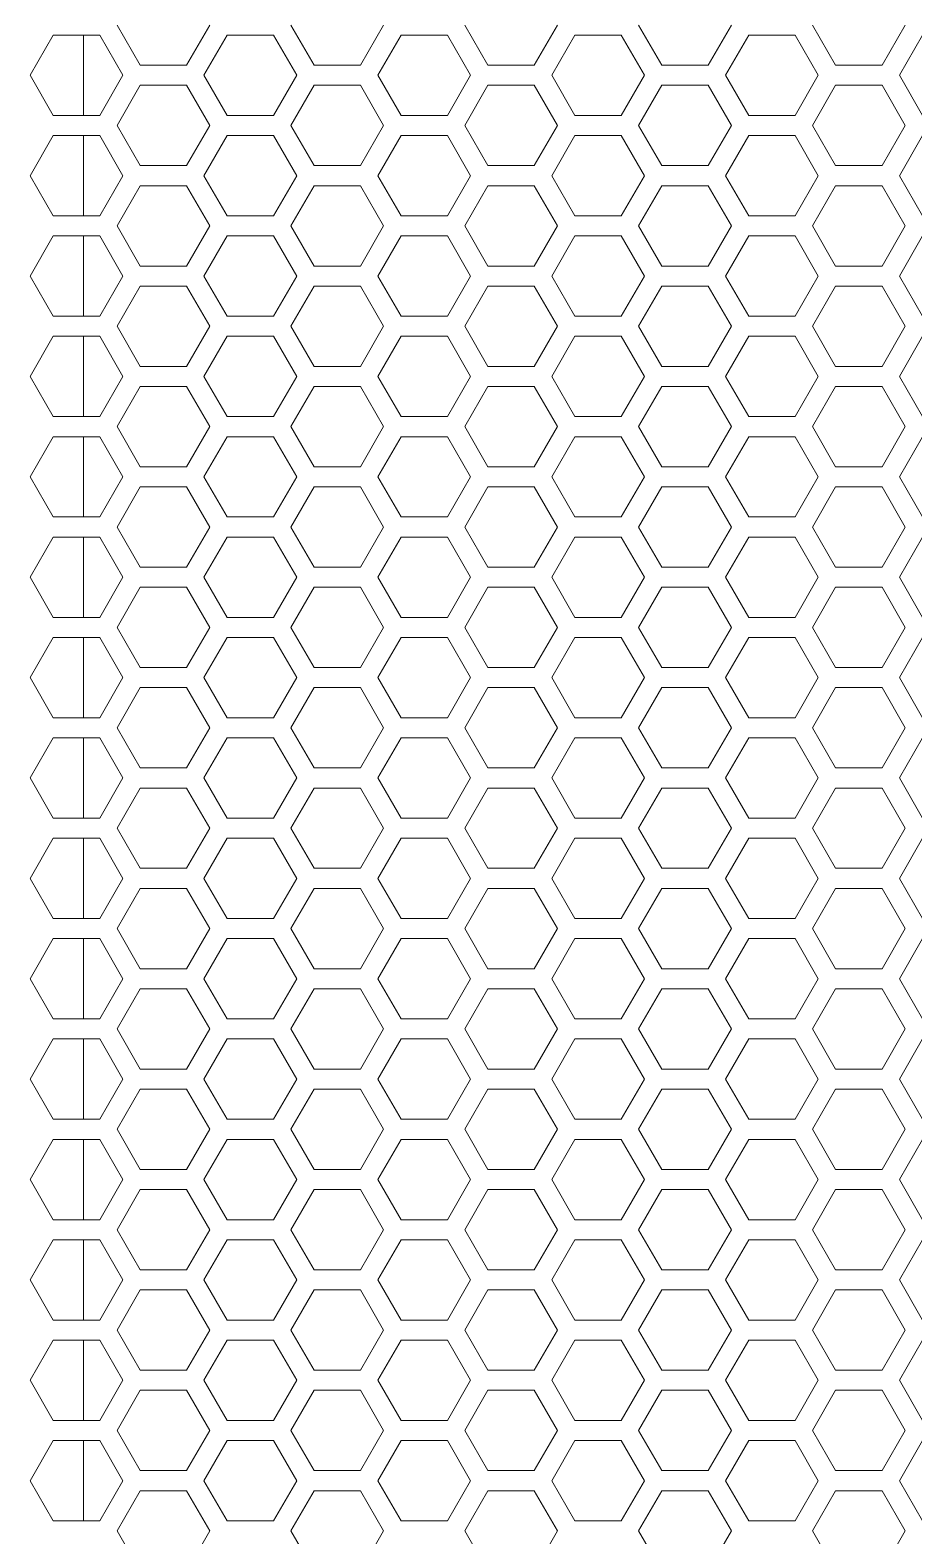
# Model space of a CAD drawing. Header units: millimetres. Extents: x 0 to 62, y -17 to 201.
# Drawn here: x 13.72 to 22.52, y 22.55 to 37.55 of the extents above; entities that cross this region are included whole.
import ezdxf

# ---------------------------------------------------------------- set-up
doc = ezdxf.new("R2010")
doc.units = ezdxf.units.MM

msp = doc.modelspace()

# ---------------------------------------------------------------- linework, layer by layer
at = {"color": 0, "lineweight": 18}
for p, q in [((13.949, 37.5), (13.718, 37.1)), ((14.411, 37.5), (13.949, 37.5)), ((14.25, 37.5), (14.25, 36.7)), ((14.642, 37.1), (14.411, 37.5)), ((14.584, 37.6), (14.815, 37.2)), ((15.277, 37.2), (15.508, 37.6)), ((15.681, 37.5), (15.45, 37.1)), ((16.143, 37.5), (15.681, 37.5)), ((16.374, 37.1), (16.143, 37.5)), ((16.316, 37.6), (16.547, 37.2)), ((17.009, 37.2), (17.24, 37.6)), ((17.413, 37.5), (17.182, 37.1)), ((17.875, 37.5), (17.413, 37.5)), ((18.106, 37.1), (17.875, 37.5)), ((18.048, 37.6), (18.279, 37.2)), ((18.741, 37.2), (18.972, 37.6)), ((19.145, 37.5), (18.914, 37.1)), ((19.607, 37.5), (19.145, 37.5)), ((19.838, 37.1), (19.607, 37.5)), ((19.78, 37.6), (20.011, 37.2)), ((20.473, 37.2), (20.704, 37.6)), ((20.877, 37.5), (20.646, 37.1)), ((21.339, 37.5), (20.877, 37.5)), ((21.57, 37.1), (21.339, 37.5)), ((21.512, 37.6), (21.743, 37.2)), ((22.205, 37.2), (22.436, 37.6)), ((22.609, 37.5), (22.378, 37.1)), ((13.718, 37.1), (13.949, 36.7)), ((14.411, 36.7), (14.642, 37.1)), ((14.815, 37.2), (15.277, 37.2)), ((15.45, 37.1), (15.681, 36.7)), ((16.143, 36.7), (16.374, 37.1)), ((16.547, 37.2), (17.009, 37.2)), ((17.182, 37.1), (17.413, 36.7)), ((17.875, 36.7), (18.106, 37.1)), ((18.279, 37.2), (18.741, 37.2)), ((18.914, 37.1), (19.145, 36.7)), ((19.607, 36.7), (19.838, 37.1)), ((20.011, 37.2), (20.473, 37.2)), ((20.646, 37.1), (20.877, 36.7)), ((21.339, 36.7), (21.57, 37.1)), ((21.743, 37.2), (22.205, 37.2)), ((22.378, 37.1), (22.609, 36.7)), ((14.815, 37), (14.584, 36.6)), ((15.277, 37), (14.815, 37)), ((15.508, 36.6), (15.277, 37)), ((16.547, 37), (16.316, 36.6)), ((17.009, 37), (16.547, 37)), ((17.24, 36.6), (17.009, 37)), ((18.279, 37), (18.048, 36.6)), ((18.741, 37), (18.279, 37)), ((18.972, 36.6), (18.741, 37)), ((20.011, 37), (19.78, 36.6)), ((20.473, 37), (20.011, 37)), ((20.704, 36.6), (20.473, 37)), ((21.743, 37), (21.512, 36.6)), ((22.205, 37), (21.743, 37)), ((22.436, 36.6), (22.205, 37)), ((13.949, 36.7), (14.411, 36.7)), ((15.681, 36.7), (16.143, 36.7)), ((17.413, 36.7), (17.875, 36.7)), ((19.145, 36.7), (19.607, 36.7)), ((20.877, 36.7), (21.339, 36.7)), ((13.949, 36.5), (13.718, 36.1)), ((14.411, 36.5), (13.949, 36.5)), ((14.25, 36.5), (14.25, 35.7)), ((14.642, 36.1), (14.411, 36.5)), ((14.584, 36.6), (14.815, 36.2)), ((15.277, 36.2), (15.508, 36.6)), ((15.681, 36.5), (15.45, 36.1)), ((16.143, 36.5), (15.681, 36.5)), ((16.374, 36.1), (16.143, 36.5)), ((16.316, 36.6), (16.547, 36.2)), ((17.009, 36.2), (17.24, 36.6)), ((17.413, 36.5), (17.182, 36.1)), ((17.875, 36.5), (17.413, 36.5)), ((18.106, 36.1), (17.875, 36.5)), ((18.048, 36.6), (18.279, 36.2)), ((18.741, 36.2), (18.972, 36.6)), ((19.145, 36.5), (18.914, 36.1)), ((19.607, 36.5), (19.145, 36.5)), ((19.838, 36.1), (19.607, 36.5)), ((19.78, 36.6), (20.011, 36.2)), ((20.473, 36.2), (20.704, 36.6)), ((20.877, 36.5), (20.646, 36.1)), ((21.339, 36.5), (20.877, 36.5)), ((21.57, 36.1), (21.339, 36.5)), ((21.512, 36.6), (21.743, 36.2)), ((22.205, 36.2), (22.436, 36.6)), ((22.609, 36.5), (22.378, 36.1)), ((14.815, 36.2), (15.277, 36.2)), ((16.547, 36.2), (17.009, 36.2)), ((18.279, 36.2), (18.741, 36.2)), ((20.011, 36.2), (20.473, 36.2)), ((21.743, 36.2), (22.205, 36.2)), ((13.718, 36.1), (13.949, 35.7)), ((14.411, 35.7), (14.642, 36.1)), ((15.45, 36.1), (15.681, 35.7)), ((16.143, 35.7), (16.374, 36.1)), ((17.182, 36.1), (17.413, 35.7)), ((17.875, 35.7), (18.106, 36.1)), ((18.914, 36.1), (19.145, 35.7)), ((19.607, 35.7), (19.838, 36.1)), ((20.646, 36.1), (20.877, 35.7)), ((21.339, 35.7), (21.57, 36.1)), ((22.378, 36.1), (22.609, 35.7)), ((14.815, 36), (14.584, 35.6)), ((15.277, 36), (14.815, 36)), ((15.508, 35.6), (15.277, 36)), ((16.547, 36), (16.316, 35.6)), ((17.009, 36), (16.547, 36)), ((17.24, 35.6), (17.009, 36)), ((18.279, 36), (18.048, 35.6)), ((18.741, 36), (18.279, 36)), ((18.972, 35.6), (18.741, 36)), ((20.011, 36), (19.78, 35.6)), ((20.473, 36), (20.011, 36)), ((20.704, 35.6), (20.473, 36)), ((21.743, 36), (21.512, 35.6)), ((22.205, 36), (21.743, 36)), ((22.436, 35.6), (22.205, 36)), ((13.949, 35.7), (14.411, 35.7)), ((14.584, 35.6), (14.815, 35.2)), ((15.277, 35.2), (15.508, 35.6)), ((15.681, 35.7), (16.143, 35.7)), ((16.316, 35.6), (16.547, 35.2)), ((17.009, 35.2), (17.24, 35.6)), ((17.413, 35.7), (17.875, 35.7)), ((18.048, 35.6), (18.279, 35.2)), ((18.741, 35.2), (18.972, 35.6)), ((19.145, 35.7), (19.607, 35.7)), ((19.78, 35.6), (20.011, 35.2)), ((20.473, 35.2), (20.704, 35.6)), ((20.877, 35.7), (21.339, 35.7)), ((21.512, 35.6), (21.743, 35.2)), ((22.205, 35.2), (22.436, 35.6)), ((13.949, 35.5), (13.718, 35.1)), ((14.411, 35.5), (13.949, 35.5)), ((14.25, 35.5), (14.25, 34.7)), ((14.642, 35.1), (14.411, 35.5)), ((15.681, 35.5), (15.45, 35.1)), ((16.143, 35.5), (15.681, 35.5)), ((16.374, 35.1), (16.143, 35.5)), ((17.413, 35.5), (17.182, 35.1)), ((17.875, 35.5), (17.413, 35.5)), ((18.106, 35.1), (17.875, 35.5)), ((19.145, 35.5), (18.914, 35.1)), ((19.607, 35.5), (19.145, 35.5)), ((19.838, 35.1), (19.607, 35.5)), ((20.877, 35.5), (20.646, 35.1)), ((21.339, 35.5), (20.877, 35.5)), ((21.57, 35.1), (21.339, 35.5)), ((22.609, 35.5), (22.378, 35.1)), ((14.815, 35.2), (15.277, 35.2)), ((16.547, 35.2), (17.009, 35.2)), ((18.279, 35.2), (18.741, 35.2)), ((20.011, 35.2), (20.473, 35.2)), ((21.743, 35.2), (22.205, 35.2)), ((13.718, 35.1), (13.949, 34.7)), ((14.411, 34.7), (14.642, 35.1)), ((14.815, 35), (14.584, 34.6)), ((15.277, 35), (14.815, 35)), ((15.508, 34.6), (15.277, 35)), ((15.45, 35.1), (15.681, 34.7)), ((16.143, 34.7), (16.374, 35.1)), ((16.547, 35), (16.316, 34.6)), ((17.009, 35), (16.547, 35)), ((17.24, 34.6), (17.009, 35)), ((17.182, 35.1), (17.413, 34.7)), ((17.875, 34.7), (18.106, 35.1)), ((18.279, 35), (18.048, 34.6)), ((18.741, 35), (18.279, 35)), ((18.972, 34.6), (18.741, 35)), ((18.914, 35.1), (19.145, 34.7)), ((19.607, 34.7), (19.838, 35.1)), ((20.011, 35), (19.78, 34.6)), ((20.473, 35), (20.011, 35)), ((20.704, 34.6), (20.473, 35)), ((20.646, 35.1), (20.877, 34.7)), ((21.339, 34.7), (21.57, 35.1)), ((21.743, 35), (21.512, 34.6)), ((22.205, 35), (21.743, 35)), ((22.436, 34.6), (22.205, 35)), ((22.378, 35.1), (22.609, 34.7)), ((13.949, 34.7), (14.411, 34.7)), ((15.681, 34.7), (16.143, 34.7)), ((17.413, 34.7), (17.875, 34.7)), ((19.145, 34.7), (19.607, 34.7)), ((20.877, 34.7), (21.339, 34.7)), ((13.949, 34.5), (13.718, 34.1)), ((14.411, 34.5), (13.949, 34.5)), ((14.25, 34.5), (14.25, 33.7)), ((14.642, 34.1), (14.411, 34.5)), ((14.584, 34.6), (14.815, 34.2)), ((15.277, 34.2), (15.508, 34.6)), ((15.681, 34.5), (15.45, 34.1)), ((16.143, 34.5), (15.681, 34.5)), ((16.374, 34.1), (16.143, 34.5)), ((16.316, 34.6), (16.547, 34.2)), ((17.009, 34.2), (17.24, 34.6)), ((17.413, 34.5), (17.182, 34.1)), ((17.875, 34.5), (17.413, 34.5)), ((18.106, 34.1), (17.875, 34.5)), ((18.048, 34.6), (18.279, 34.2)), ((18.741, 34.2), (18.972, 34.6)), ((19.145, 34.5), (18.914, 34.1)), ((19.607, 34.5), (19.145, 34.5)), ((19.838, 34.1), (19.607, 34.5)), ((19.78, 34.6), (20.011, 34.2)), ((20.473, 34.2), (20.704, 34.6)), ((20.877, 34.5), (20.646, 34.1)), ((21.339, 34.5), (20.877, 34.5)), ((21.57, 34.1), (21.339, 34.5)), ((21.512, 34.6), (21.743, 34.2)), ((22.205, 34.2), (22.436, 34.6)), ((22.609, 34.5), (22.378, 34.1)), ((13.718, 34.1), (13.949, 33.7)), ((14.411, 33.7), (14.642, 34.1)), ((14.815, 34.2), (15.277, 34.2)), ((15.45, 34.1), (15.681, 33.7)), ((16.143, 33.7), (16.374, 34.1)), ((16.547, 34.2), (17.009, 34.2)), ((17.182, 34.1), (17.413, 33.7)), ((17.875, 33.7), (18.106, 34.1)), ((18.279, 34.2), (18.741, 34.2)), ((18.914, 34.1), (19.145, 33.7)), ((19.607, 33.7), (19.838, 34.1)), ((20.011, 34.2), (20.473, 34.2)), ((20.646, 34.1), (20.877, 33.7)), ((21.339, 33.7), (21.57, 34.1)), ((21.743, 34.2), (22.205, 34.2)), ((22.378, 34.1), (22.609, 33.7)), ((14.815, 34), (14.584, 33.6)), ((15.277, 34), (14.815, 34)), ((15.508, 33.6), (15.277, 34)), ((16.547, 34), (16.316, 33.6)), ((17.009, 34), (16.547, 34)), ((17.24, 33.6), (17.009, 34)), ((18.279, 34), (18.048, 33.6)), ((18.741, 34), (18.279, 34)), ((18.972, 33.6), (18.741, 34)), ((20.011, 34), (19.78, 33.6)), ((20.473, 34), (20.011, 34)), ((20.704, 33.6), (20.473, 34)), ((21.743, 34), (21.512, 33.6)), ((22.205, 34), (21.743, 34)), ((22.436, 33.6), (22.205, 34)), ((13.949, 33.7), (14.411, 33.7)), ((15.681, 33.7), (16.143, 33.7)), ((17.413, 33.7), (17.875, 33.7)), ((19.145, 33.7), (19.607, 33.7)), ((20.877, 33.7), (21.339, 33.7)), ((13.949, 33.5), (13.718, 33.1)), ((14.411, 33.5), (13.949, 33.5)), ((14.25, 33.5), (14.25, 32.7)), ((14.642, 33.1), (14.411, 33.5)), ((14.584, 33.6), (14.815, 33.2)), ((15.277, 33.2), (15.508, 33.6)), ((15.681, 33.5), (15.45, 33.1)), ((16.143, 33.5), (15.681, 33.5)), ((16.374, 33.1), (16.143, 33.5)), ((16.316, 33.6), (16.547, 33.2)), ((17.009, 33.2), (17.24, 33.6)), ((17.413, 33.5), (17.182, 33.1)), ((17.875, 33.5), (17.413, 33.5)), ((18.106, 33.1), (17.875, 33.5)), ((18.048, 33.6), (18.279, 33.2)), ((18.741, 33.2), (18.972, 33.6)), ((19.145, 33.5), (18.914, 33.1)), ((19.607, 33.5), (19.145, 33.5)), ((19.838, 33.1), (19.607, 33.5)), ((19.78, 33.6), (20.011, 33.2)), ((20.473, 33.2), (20.704, 33.6)), ((20.877, 33.5), (20.646, 33.1)), ((21.339, 33.5), (20.877, 33.5)), ((21.57, 33.1), (21.339, 33.5)), ((21.512, 33.6), (21.743, 33.2)), ((22.205, 33.2), (22.436, 33.6)), ((22.609, 33.5), (22.378, 33.1)), ((14.815, 33.2), (15.277, 33.2)), ((16.547, 33.2), (17.009, 33.2)), ((18.279, 33.2), (18.741, 33.2)), ((20.011, 33.2), (20.473, 33.2)), ((21.743, 33.2), (22.205, 33.2)), ((13.718, 33.1), (13.949, 32.7)), ((14.411, 32.7), (14.642, 33.1)), ((15.45, 33.1), (15.681, 32.7)), ((16.143, 32.7), (16.374, 33.1)), ((17.182, 33.1), (17.413, 32.7)), ((17.875, 32.7), (18.106, 33.1)), ((18.914, 33.1), (19.145, 32.7)), ((19.607, 32.7), (19.838, 33.1)), ((20.646, 33.1), (20.877, 32.7)), ((21.339, 32.7), (21.57, 33.1)), ((22.378, 33.1), (22.609, 32.7)), ((14.815, 33), (14.584, 32.6)), ((15.277, 33), (14.815, 33)), ((15.508, 32.6), (15.277, 33)), ((16.547, 33), (16.316, 32.6)), ((17.009, 33), (16.547, 33)), ((17.24, 32.6), (17.009, 33)), ((18.279, 33), (18.048, 32.6)), ((18.741, 33), (18.279, 33)), ((18.972, 32.6), (18.741, 33)), ((20.011, 33), (19.78, 32.6)), ((20.473, 33), (20.011, 33)), ((20.704, 32.6), (20.473, 33)), ((21.743, 33), (21.512, 32.6)), ((22.205, 33), (21.743, 33)), ((22.436, 32.6), (22.205, 33)), ((13.949, 32.7), (14.411, 32.7)), ((14.584, 32.6), (14.815, 32.2)), ((15.277, 32.2), (15.508, 32.6)), ((15.681, 32.7), (16.143, 32.7)), ((16.316, 32.6), (16.547, 32.2)), ((17.009, 32.2), (17.24, 32.6)), ((17.413, 32.7), (17.875, 32.7)), ((18.048, 32.6), (18.279, 32.2)), ((18.741, 32.2), (18.972, 32.6)), ((19.145, 32.7), (19.607, 32.7)), ((19.78, 32.6), (20.011, 32.2)), ((20.473, 32.2), (20.704, 32.6)), ((20.877, 32.7), (21.339, 32.7)), ((21.512, 32.6), (21.743, 32.2)), ((22.205, 32.2), (22.436, 32.6)), ((13.949, 32.5), (13.718, 32.1)), ((14.411, 32.5), (13.949, 32.5)), ((14.25, 32.5), (14.25, 31.7)), ((14.642, 32.1), (14.411, 32.5)), ((15.681, 32.5), (15.45, 32.1)), ((16.143, 32.5), (15.681, 32.5)), ((16.374, 32.1), (16.143, 32.5)), ((17.413, 32.5), (17.182, 32.1)), ((17.875, 32.5), (17.413, 32.5)), ((18.106, 32.1), (17.875, 32.5)), ((19.145, 32.5), (18.914, 32.1)), ((19.607, 32.5), (19.145, 32.5)), ((19.838, 32.1), (19.607, 32.5)), ((20.877, 32.5), (20.646, 32.1)), ((21.339, 32.5), (20.877, 32.5)), ((21.57, 32.1), (21.339, 32.5)), ((22.609, 32.5), (22.378, 32.1)), ((14.815, 32.2), (15.277, 32.2)), ((16.547, 32.2), (17.009, 32.2)), ((18.279, 32.2), (18.741, 32.2)), ((20.011, 32.2), (20.473, 32.2)), ((21.743, 32.2), (22.205, 32.2)), ((13.718, 32.1), (13.949, 31.7)), ((14.411, 31.7), (14.642, 32.1)), ((14.815, 32), (14.584, 31.6)), ((15.277, 32), (14.815, 32)), ((15.508, 31.6), (15.277, 32)), ((15.45, 32.1), (15.681, 31.7)), ((16.143, 31.7), (16.374, 32.1)), ((16.547, 32), (16.316, 31.6)), ((17.009, 32), (16.547, 32)), ((17.24, 31.6), (17.009, 32)), ((17.182, 32.1), (17.413, 31.7)), ((17.875, 31.7), (18.106, 32.1)), ((18.279, 32), (18.048, 31.6)), ((18.741, 32), (18.279, 32)), ((18.972, 31.6), (18.741, 32)), ((18.914, 32.1), (19.145, 31.7)), ((19.607, 31.7), (19.838, 32.1)), ((20.011, 32), (19.78, 31.6)), ((20.473, 32), (20.011, 32)), ((20.704, 31.6), (20.473, 32)), ((20.646, 32.1), (20.877, 31.7)), ((21.339, 31.7), (21.57, 32.1)), ((21.743, 32), (21.512, 31.6)), ((22.205, 32), (21.743, 32)), ((22.436, 31.6), (22.205, 32)), ((22.378, 32.1), (22.609, 31.7)), ((13.949, 31.7), (14.411, 31.7)), ((15.681, 31.7), (16.143, 31.7)), ((17.413, 31.7), (17.875, 31.7)), ((19.145, 31.7), (19.607, 31.7)), ((20.877, 31.7), (21.339, 31.7)), ((13.949, 31.5), (13.718, 31.1)), ((14.411, 31.5), (13.949, 31.5)), ((14.25, 31.5), (14.25, 30.7)), ((14.642, 31.1), (14.411, 31.5)), ((14.584, 31.6), (14.815, 31.2)), ((15.277, 31.2), (15.508, 31.6)), ((15.681, 31.5), (15.45, 31.1)), ((16.143, 31.5), (15.681, 31.5)), ((16.374, 31.1), (16.143, 31.5)), ((16.316, 31.6), (16.547, 31.2)), ((17.009, 31.2), (17.24, 31.6)), ((17.413, 31.5), (17.182, 31.1)), ((17.875, 31.5), (17.413, 31.5)), ((18.106, 31.1), (17.875, 31.5)), ((18.048, 31.6), (18.279, 31.2)), ((18.741, 31.2), (18.972, 31.6)), ((19.145, 31.5), (18.914, 31.1)), ((19.607, 31.5), (19.145, 31.5)), ((19.838, 31.1), (19.607, 31.5)), ((19.78, 31.6), (20.011, 31.2)), ((20.473, 31.2), (20.704, 31.6)), ((20.877, 31.5), (20.646, 31.1)), ((21.339, 31.5), (20.877, 31.5)), ((21.57, 31.1), (21.339, 31.5)), ((21.512, 31.6), (21.743, 31.2)), ((22.205, 31.2), (22.436, 31.6)), ((22.609, 31.5), (22.378, 31.1)), ((13.718, 31.1), (13.949, 30.7)), ((14.411, 30.7), (14.642, 31.1)), ((14.815, 31.2), (15.277, 31.2)), ((15.45, 31.1), (15.681, 30.7)), ((16.143, 30.7), (16.374, 31.1)), ((16.547, 31.2), (17.009, 31.2)), ((17.182, 31.1), (17.413, 30.7)), ((17.875, 30.7), (18.106, 31.1)), ((18.279, 31.2), (18.741, 31.2)), ((18.914, 31.1), (19.145, 30.7)), ((19.607, 30.7), (19.838, 31.1)), ((20.011, 31.2), (20.473, 31.2)), ((20.646, 31.1), (20.877, 30.7)), ((21.339, 30.7), (21.57, 31.1)), ((21.743, 31.2), (22.205, 31.2)), ((22.378, 31.1), (22.609, 30.7)), ((14.815, 31), (14.584, 30.6)), ((15.277, 31), (14.815, 31)), ((15.508, 30.6), (15.277, 31)), ((16.547, 31), (16.316, 30.6)), ((17.009, 31), (16.547, 31)), ((17.24, 30.6), (17.009, 31)), ((18.279, 31), (18.048, 30.6)), ((18.741, 31), (18.279, 31)), ((18.972, 30.6), (18.741, 31)), ((20.011, 31), (19.78, 30.6)), ((20.473, 31), (20.011, 31)), ((20.704, 30.6), (20.473, 31)), ((21.743, 31), (21.512, 30.6)), ((22.205, 31), (21.743, 31)), ((22.436, 30.6), (22.205, 31)), ((13.949, 30.7), (14.411, 30.7)), ((15.681, 30.7), (16.143, 30.7)), ((17.413, 30.7), (17.875, 30.7)), ((19.145, 30.7), (19.607, 30.7)), ((20.877, 30.7), (21.339, 30.7)), ((13.949, 30.5), (13.718, 30.1)), ((14.411, 30.5), (13.949, 30.5)), ((14.25, 30.5), (14.25, 29.7)), ((14.642, 30.1), (14.411, 30.5)), ((14.584, 30.6), (14.815, 30.2)), ((15.277, 30.2), (15.508, 30.6)), ((15.681, 30.5), (15.45, 30.1)), ((16.143, 30.5), (15.681, 30.5)), ((16.374, 30.1), (16.143, 30.5)), ((16.316, 30.6), (16.547, 30.2)), ((17.009, 30.2), (17.24, 30.6)), ((17.413, 30.5), (17.182, 30.1)), ((17.875, 30.5), (17.413, 30.5)), ((18.106, 30.1), (17.875, 30.5)), ((18.048, 30.6), (18.279, 30.2)), ((18.741, 30.2), (18.972, 30.6)), ((19.145, 30.5), (18.914, 30.1)), ((19.607, 30.5), (19.145, 30.5)), ((19.838, 30.1), (19.607, 30.5)), ((19.78, 30.6), (20.011, 30.2)), ((20.473, 30.2), (20.704, 30.6)), ((20.877, 30.5), (20.646, 30.1)), ((21.339, 30.5), (20.877, 30.5)), ((21.57, 30.1), (21.339, 30.5)), ((21.512, 30.6), (21.743, 30.2)), ((22.205, 30.2), (22.436, 30.6)), ((22.609, 30.5), (22.378, 30.1)), ((14.815, 30.2), (15.277, 30.2)), ((16.547, 30.2), (17.009, 30.2)), ((18.279, 30.2), (18.741, 30.2)), ((20.011, 30.2), (20.473, 30.2)), ((21.743, 30.2), (22.205, 30.2)), ((13.718, 30.1), (13.949, 29.7)), ((14.411, 29.7), (14.642, 30.1)), ((15.45, 30.1), (15.681, 29.7)), ((16.143, 29.7), (16.374, 30.1)), ((17.182, 30.1), (17.413, 29.7)), ((17.875, 29.7), (18.106, 30.1)), ((18.914, 30.1), (19.145, 29.7)), ((19.607, 29.7), (19.838, 30.1)), ((20.646, 30.1), (20.877, 29.7)), ((21.339, 29.7), (21.57, 30.1)), ((22.378, 30.1), (22.609, 29.7)), ((14.815, 30), (14.584, 29.6)), ((15.277, 30), (14.815, 30)), ((15.508, 29.6), (15.277, 30)), ((16.547, 30), (16.316, 29.6)), ((17.009, 30), (16.547, 30)), ((17.24, 29.6), (17.009, 30)), ((18.279, 30), (18.048, 29.6)), ((18.741, 30), (18.279, 30)), ((18.972, 29.6), (18.741, 30)), ((20.011, 30), (19.78, 29.6)), ((20.473, 30), (20.011, 30)), ((20.704, 29.6), (20.473, 30)), ((21.743, 30), (21.512, 29.6)), ((22.205, 30), (21.743, 30)), ((22.436, 29.6), (22.205, 30)), ((13.949, 29.7), (14.411, 29.7)), ((14.584, 29.6), (14.815, 29.2)), ((15.277, 29.2), (15.508, 29.6)), ((15.681, 29.7), (16.143, 29.7)), ((16.316, 29.6), (16.547, 29.2)), ((17.009, 29.2), (17.24, 29.6)), ((17.413, 29.7), (17.875, 29.7)), ((18.048, 29.6), (18.279, 29.2)), ((18.741, 29.2), (18.972, 29.6)), ((19.145, 29.7), (19.607, 29.7)), ((19.78, 29.6), (20.011, 29.2)), ((20.473, 29.2), (20.704, 29.6)), ((20.877, 29.7), (21.339, 29.7)), ((21.512, 29.6), (21.743, 29.2)), ((22.205, 29.2), (22.436, 29.6)), ((13.949, 29.5), (13.718, 29.1)), ((14.411, 29.5), (13.949, 29.5)), ((14.25, 29.5), (14.25, 28.7)), ((14.642, 29.1), (14.411, 29.5)), ((15.681, 29.5), (15.45, 29.1)), ((16.143, 29.5), (15.681, 29.5)), ((16.374, 29.1), (16.143, 29.5)), ((17.413, 29.5), (17.182, 29.1)), ((17.875, 29.5), (17.413, 29.5)), ((18.106, 29.1), (17.875, 29.5)), ((19.145, 29.5), (18.914, 29.1)), ((19.607, 29.5), (19.145, 29.5)), ((19.838, 29.1), (19.607, 29.5)), ((20.877, 29.5), (20.646, 29.1)), ((21.339, 29.5), (20.877, 29.5)), ((21.57, 29.1), (21.339, 29.5)), ((22.609, 29.5), (22.378, 29.1)), ((14.815, 29.2), (15.277, 29.2)), ((16.547, 29.2), (17.009, 29.2)), ((18.279, 29.2), (18.741, 29.2)), ((20.011, 29.2), (20.473, 29.2)), ((21.743, 29.2), (22.205, 29.2)), ((13.718, 29.1), (13.949, 28.7)), ((14.411, 28.7), (14.642, 29.1)), ((14.815, 29), (14.584, 28.6)), ((15.277, 29), (14.815, 29)), ((15.508, 28.6), (15.277, 29)), ((15.45, 29.1), (15.681, 28.7)), ((16.143, 28.7), (16.374, 29.1)), ((16.547, 29), (16.316, 28.6)), ((17.009, 29), (16.547, 29)), ((17.24, 28.6), (17.009, 29)), ((17.182, 29.1), (17.413, 28.7)), ((17.875, 28.7), (18.106, 29.1)), ((18.279, 29), (18.048, 28.6)), ((18.741, 29), (18.279, 29)), ((18.972, 28.6), (18.741, 29)), ((18.914, 29.1), (19.145, 28.7)), ((19.607, 28.7), (19.838, 29.1)), ((20.011, 29), (19.78, 28.6)), ((20.473, 29), (20.011, 29)), ((20.704, 28.6), (20.473, 29)), ((20.646, 29.1), (20.877, 28.7)), ((21.339, 28.7), (21.57, 29.1)), ((21.743, 29), (21.512, 28.6)), ((22.205, 29), (21.743, 29)), ((22.436, 28.6), (22.205, 29)), ((22.378, 29.1), (22.609, 28.7)), ((13.949, 28.7), (14.411, 28.7)), ((15.681, 28.7), (16.143, 28.7)), ((17.413, 28.7), (17.875, 28.7)), ((19.145, 28.7), (19.607, 28.7)), ((20.877, 28.7), (21.339, 28.7)), ((14.25, 28.5), (14.25, 27.7)), ((14.584, 28.6), (14.815, 28.2)), ((15.277, 28.2), (15.508, 28.6)), ((16.316, 28.6), (16.547, 28.2)), ((17.009, 28.2), (17.24, 28.6)), ((18.048, 28.6), (18.279, 28.2)), ((18.741, 28.2), (18.972, 28.6)), ((19.78, 28.6), (20.011, 28.2)), ((20.473, 28.2), (20.704, 28.6)), ((21.512, 28.6), (21.743, 28.2)), ((22.205, 28.2), (22.436, 28.6)), ((13.949, 28.5), (13.718, 28.1)), ((14.411, 28.5), (13.949, 28.5)), ((14.642, 28.1), (14.411, 28.5)), ((15.681, 28.5), (15.45, 28.1)), ((16.143, 28.5), (15.681, 28.5)), ((16.374, 28.1), (16.143, 28.5)), ((17.413, 28.5), (17.182, 28.1)), ((17.875, 28.5), (17.413, 28.5)), ((18.106, 28.1), (17.875, 28.5)), ((19.145, 28.5), (18.914, 28.1)), ((19.607, 28.5), (19.145, 28.5)), ((19.838, 28.1), (19.607, 28.5)), ((20.877, 28.5), (20.646, 28.1)), ((21.339, 28.5), (20.877, 28.5)), ((21.57, 28.1), (21.339, 28.5)), ((22.609, 28.5), (22.378, 28.1)), ((13.718, 28.1), (13.949, 27.7)), ((14.411, 27.7), (14.642, 28.1)), ((14.815, 28.2), (15.277, 28.2)), ((15.45, 28.1), (15.681, 27.7)), ((16.143, 27.7), (16.374, 28.1)), ((16.547, 28.2), (17.009, 28.2)), ((17.182, 28.1), (17.413, 27.7)), ((17.875, 27.7), (18.106, 28.1)), ((18.279, 28.2), (18.741, 28.2)), ((18.914, 28.1), (19.145, 27.7)), ((19.607, 27.7), (19.838, 28.1)), ((20.011, 28.2), (20.473, 28.2)), ((20.646, 28.1), (20.877, 27.7)), ((21.339, 27.7), (21.57, 28.1)), ((21.743, 28.2), (22.205, 28.2)), ((22.378, 28.1), (22.609, 27.7)), ((14.815, 28), (14.584, 27.6)), ((15.277, 28), (14.815, 28)), ((15.508, 27.6), (15.277, 28)), ((16.547, 28), (16.316, 27.6)), ((17.009, 28), (16.547, 28)), ((17.24, 27.6), (17.009, 28)), ((18.279, 28), (18.048, 27.6)), ((18.741, 28), (18.279, 28)), ((18.972, 27.6), (18.741, 28)), ((20.011, 28), (19.78, 27.6)), ((20.473, 28), (20.011, 28)), ((20.704, 27.6), (20.473, 28)), ((21.743, 28), (21.512, 27.6)), ((22.205, 28), (21.743, 28)), ((22.436, 27.6), (22.205, 28)), ((13.949, 27.7), (14.411, 27.7)), ((15.681, 27.7), (16.143, 27.7)), ((17.413, 27.7), (17.875, 27.7)), ((19.145, 27.7), (19.607, 27.7)), ((20.877, 27.7), (21.339, 27.7)), ((13.949, 27.5), (13.718, 27.1)), ((14.411, 27.5), (13.949, 27.5)), ((14.25, 27.5), (14.25, 26.7)), ((14.642, 27.1), (14.411, 27.5)), ((14.584, 27.6), (14.815, 27.2)), ((15.277, 27.2), (15.508, 27.6)), ((15.681, 27.5), (15.45, 27.1)), ((16.143, 27.5), (15.681, 27.5)), ((16.374, 27.1), (16.143, 27.5)), ((16.316, 27.6), (16.547, 27.2)), ((17.009, 27.2), (17.24, 27.6)), ((17.413, 27.5), (17.182, 27.1)), ((17.875, 27.5), (17.413, 27.5)), ((18.106, 27.1), (17.875, 27.5)), ((18.048, 27.6), (18.279, 27.2)), ((18.741, 27.2), (18.972, 27.6)), ((19.145, 27.5), (18.914, 27.1)), ((19.607, 27.5), (19.145, 27.5)), ((19.838, 27.1), (19.607, 27.5)), ((19.78, 27.6), (20.011, 27.2)), ((20.473, 27.2), (20.704, 27.6)), ((20.877, 27.5), (20.646, 27.1)), ((21.339, 27.5), (20.877, 27.5)), ((21.57, 27.1), (21.339, 27.5)), ((21.512, 27.6), (21.743, 27.2)), ((22.205, 27.2), (22.436, 27.6)), ((22.609, 27.5), (22.378, 27.1)), ((14.815, 27.2), (15.277, 27.2)), ((16.547, 27.2), (17.009, 27.2)), ((18.279, 27.2), (18.741, 27.2)), ((20.011, 27.2), (20.473, 27.2)), ((21.743, 27.2), (22.205, 27.2)), ((13.718, 27.1), (13.949, 26.7)), ((14.411, 26.7), (14.642, 27.1)), ((15.45, 27.1), (15.681, 26.7)), ((16.143, 26.7), (16.374, 27.1)), ((17.182, 27.1), (17.413, 26.7)), ((17.875, 26.7), (18.106, 27.1)), ((18.914, 27.1), (19.145, 26.7)), ((19.607, 26.7), (19.838, 27.1)), ((20.646, 27.1), (20.877, 26.7)), ((21.339, 26.7), (21.57, 27.1)), ((22.378, 27.1), (22.609, 26.7)), ((14.815, 27), (14.584, 26.6)), ((15.277, 27), (14.815, 27)), ((15.508, 26.6), (15.277, 27)), ((16.547, 27), (16.316, 26.6)), ((17.009, 27), (16.547, 27)), ((17.24, 26.6), (17.009, 27)), ((18.279, 27), (18.048, 26.6)), ((18.741, 27), (18.279, 27)), ((18.972, 26.6), (18.741, 27)), ((20.011, 27), (19.78, 26.6)), ((20.473, 27), (20.011, 27)), ((20.704, 26.6), (20.473, 27)), ((21.743, 27), (21.512, 26.6)), ((22.205, 27), (21.743, 27)), ((22.436, 26.6), (22.205, 27)), ((13.949, 26.7), (14.411, 26.7)), ((14.584, 26.6), (14.815, 26.2)), ((15.277, 26.2), (15.508, 26.6)), ((15.681, 26.7), (16.143, 26.7)), ((16.316, 26.6), (16.547, 26.2)), ((17.009, 26.2), (17.24, 26.6)), ((17.413, 26.7), (17.875, 26.7)), ((18.048, 26.6), (18.279, 26.2)), ((18.741, 26.2), (18.972, 26.6)), ((19.145, 26.7), (19.607, 26.7)), ((19.78, 26.6), (20.011, 26.2)), ((20.473, 26.2), (20.704, 26.6)), ((20.877, 26.7), (21.339, 26.7)), ((21.512, 26.6), (21.743, 26.2)), ((22.205, 26.2), (22.436, 26.6)), ((13.949, 26.5), (13.718, 26.1)), ((14.411, 26.5), (13.949, 26.5)), ((14.25, 26.5), (14.25, 25.7)), ((14.642, 26.1), (14.411, 26.5)), ((15.681, 26.5), (15.45, 26.1)), ((16.143, 26.5), (15.681, 26.5)), ((16.374, 26.1), (16.143, 26.5)), ((17.413, 26.5), (17.182, 26.1)), ((17.875, 26.5), (17.413, 26.5)), ((18.106, 26.1), (17.875, 26.5)), ((19.145, 26.5), (18.914, 26.1)), ((19.607, 26.5), (19.145, 26.5)), ((19.838, 26.1), (19.607, 26.5)), ((20.877, 26.5), (20.646, 26.1)), ((21.339, 26.5), (20.877, 26.5)), ((21.57, 26.1), (21.339, 26.5)), ((22.609, 26.5), (22.378, 26.1)), ((14.815, 26.2), (15.277, 26.2)), ((16.547, 26.2), (17.009, 26.2)), ((18.279, 26.2), (18.741, 26.2)), ((20.011, 26.2), (20.473, 26.2)), ((21.743, 26.2), (22.205, 26.2)), ((13.718, 26.1), (13.949, 25.7)), ((14.411, 25.7), (14.642, 26.1)), ((14.815, 26), (14.584, 25.6)), ((15.277, 26), (14.815, 26)), ((15.508, 25.6), (15.277, 26)), ((15.45, 26.1), (15.681, 25.7)), ((16.143, 25.7), (16.374, 26.1)), ((16.547, 26), (16.316, 25.6)), ((17.009, 26), (16.547, 26)), ((17.24, 25.6), (17.009, 26)), ((17.182, 26.1), (17.413, 25.7)), ((17.875, 25.7), (18.106, 26.1)), ((18.279, 26), (18.048, 25.6)), ((18.741, 26), (18.279, 26)), ((18.972, 25.6), (18.741, 26)), ((18.914, 26.1), (19.145, 25.7)), ((19.607, 25.7), (19.838, 26.1)), ((20.011, 26), (19.78, 25.6)), ((20.473, 26), (20.011, 26)), ((20.704, 25.6), (20.473, 26)), ((20.646, 26.1), (20.877, 25.7)), ((21.339, 25.7), (21.57, 26.1)), ((21.743, 26), (21.512, 25.6)), ((22.205, 26), (21.743, 26)), ((22.436, 25.6), (22.205, 26)), ((22.378, 26.1), (22.609, 25.7)), ((13.949, 25.7), (14.411, 25.7)), ((15.681, 25.7), (16.143, 25.7)), ((17.413, 25.7), (17.875, 25.7)), ((19.145, 25.7), (19.607, 25.7)), ((20.877, 25.7), (21.339, 25.7)), ((14.25, 25.5), (14.25, 24.7)), ((14.584, 25.6), (14.815, 25.2)), ((15.277, 25.2), (15.508, 25.6)), ((16.316, 25.6), (16.547, 25.2)), ((17.009, 25.2), (17.24, 25.6)), ((18.048, 25.6), (18.279, 25.2)), ((18.741, 25.2), (18.972, 25.6)), ((19.78, 25.6), (20.011, 25.2)), ((20.473, 25.2), (20.704, 25.6)), ((21.512, 25.6), (21.743, 25.2)), ((22.205, 25.2), (22.436, 25.6)), ((13.949, 25.5), (13.718, 25.1)), ((14.411, 25.5), (13.949, 25.5)), ((14.642, 25.1), (14.411, 25.5)), ((15.681, 25.5), (15.45, 25.1)), ((16.143, 25.5), (15.681, 25.5)), ((16.374, 25.1), (16.143, 25.5)), ((17.413, 25.5), (17.182, 25.1)), ((17.875, 25.5), (17.413, 25.5)), ((18.106, 25.1), (17.875, 25.5)), ((19.145, 25.5), (18.914, 25.1)), ((19.607, 25.5), (19.145, 25.5)), ((19.838, 25.1), (19.607, 25.5)), ((20.877, 25.5), (20.646, 25.1)), ((21.339, 25.5), (20.877, 25.5)), ((21.57, 25.1), (21.339, 25.5)), ((22.609, 25.5), (22.378, 25.1)), ((13.718, 25.1), (13.949, 24.7)), ((14.411, 24.7), (14.642, 25.1)), ((14.815, 25.2), (15.277, 25.2)), ((15.45, 25.1), (15.681, 24.7)), ((16.143, 24.7), (16.374, 25.1)), ((16.547, 25.2), (17.009, 25.2)), ((17.182, 25.1), (17.413, 24.7)), ((17.875, 24.7), (18.106, 25.1)), ((18.279, 25.2), (18.741, 25.2)), ((18.914, 25.1), (19.145, 24.7)), ((19.607, 24.7), (19.838, 25.1)), ((20.011, 25.2), (20.473, 25.2)), ((20.646, 25.1), (20.877, 24.7)), ((21.339, 24.7), (21.57, 25.1)), ((21.743, 25.2), (22.205, 25.2)), ((22.378, 25.1), (22.609, 24.7)), ((14.815, 25), (14.584, 24.6)), ((15.277, 25), (14.815, 25)), ((15.508, 24.6), (15.277, 25)), ((16.547, 25), (16.316, 24.6)), ((17.009, 25), (16.547, 25)), ((17.24, 24.6), (17.009, 25)), ((18.279, 25), (18.048, 24.6)), ((18.741, 25), (18.279, 25)), ((18.972, 24.6), (18.741, 25)), ((20.011, 25), (19.78, 24.6)), ((20.473, 25), (20.011, 25)), ((20.704, 24.6), (20.473, 25)), ((21.743, 25), (21.512, 24.6)), ((22.205, 25), (21.743, 25)), ((22.436, 24.6), (22.205, 25)), ((13.949, 24.7), (14.411, 24.7)), ((15.681, 24.7), (16.143, 24.7)), ((17.413, 24.7), (17.875, 24.7)), ((19.145, 24.7), (19.607, 24.7)), ((20.877, 24.7), (21.339, 24.7)), ((13.949, 24.5), (13.718, 24.1)), ((14.411, 24.5), (13.949, 24.5)), ((14.25, 24.5), (14.25, 23.7)), ((14.642, 24.1), (14.411, 24.5)), ((14.584, 24.6), (14.815, 24.2)), ((15.277, 24.2), (15.508, 24.6)), ((15.681, 24.5), (15.45, 24.1)), ((16.143, 24.5), (15.681, 24.5)), ((16.374, 24.1), (16.143, 24.5)), ((16.316, 24.6), (16.547, 24.2)), ((17.009, 24.2), (17.24, 24.6)), ((17.413, 24.5), (17.182, 24.1)), ((17.875, 24.5), (17.413, 24.5)), ((18.106, 24.1), (17.875, 24.5)), ((18.048, 24.6), (18.279, 24.2)), ((18.741, 24.2), (18.972, 24.6)), ((19.145, 24.5), (18.914, 24.1)), ((19.607, 24.5), (19.145, 24.5)), ((19.838, 24.1), (19.607, 24.5)), ((19.78, 24.6), (20.011, 24.2)), ((20.473, 24.2), (20.704, 24.6)), ((20.877, 24.5), (20.646, 24.1)), ((21.339, 24.5), (20.877, 24.5)), ((21.57, 24.1), (21.339, 24.5)), ((21.512, 24.6), (21.743, 24.2)), ((22.205, 24.2), (22.436, 24.6)), ((22.609, 24.5), (22.378, 24.1)), ((14.815, 24.2), (15.277, 24.2)), ((16.547, 24.2), (17.009, 24.2)), ((18.279, 24.2), (18.741, 24.2)), ((20.011, 24.2), (20.473, 24.2)), ((21.743, 24.2), (22.205, 24.2)), ((13.718, 24.1), (13.949, 23.7)), ((14.411, 23.7), (14.642, 24.1)), ((15.45, 24.1), (15.681, 23.7)), ((16.143, 23.7), (16.374, 24.1)), ((17.182, 24.1), (17.413, 23.7)), ((17.875, 23.7), (18.106, 24.1)), ((18.914, 24.1), (19.145, 23.7)), ((19.607, 23.7), (19.838, 24.1)), ((20.646, 24.1), (20.877, 23.7)), ((21.339, 23.7), (21.57, 24.1)), ((22.378, 24.1), (22.609, 23.7)), ((14.815, 24), (14.584, 23.6)), ((15.277, 24), (14.815, 24)), ((15.508, 23.6), (15.277, 24)), ((16.547, 24), (16.316, 23.6)), ((17.009, 24), (16.547, 24)), ((17.24, 23.6), (17.009, 24)), ((18.279, 24), (18.048, 23.6)), ((18.741, 24), (18.279, 24)), ((18.972, 23.6), (18.741, 24)), ((20.011, 24), (19.78, 23.6)), ((20.473, 24), (20.011, 24)), ((20.704, 23.6), (20.473, 24)), ((21.743, 24), (21.512, 23.6)), ((22.205, 24), (21.743, 24)), ((22.436, 23.6), (22.205, 24)), ((13.949, 23.7), (14.411, 23.7)), ((14.584, 23.6), (14.815, 23.2)), ((15.277, 23.2), (15.508, 23.6)), ((15.681, 23.7), (16.143, 23.7)), ((16.316, 23.6), (16.547, 23.2)), ((17.009, 23.2), (17.24, 23.6)), ((17.413, 23.7), (17.875, 23.7)), ((18.048, 23.6), (18.279, 23.2)), ((18.741, 23.2), (18.972, 23.6)), ((19.145, 23.7), (19.607, 23.7)), ((19.78, 23.6), (20.011, 23.2)), ((20.473, 23.2), (20.704, 23.6)), ((20.877, 23.7), (21.339, 23.7)), ((21.512, 23.6), (21.743, 23.2)), ((22.205, 23.2), (22.436, 23.6)), ((13.949, 23.5), (13.718, 23.1)), ((14.411, 23.5), (13.949, 23.5)), ((14.25, 23.5), (14.25, 22.7)), ((14.642, 23.1), (14.411, 23.5)), ((15.681, 23.5), (15.45, 23.1)), ((16.143, 23.5), (15.681, 23.5)), ((16.374, 23.1), (16.143, 23.5)), ((17.413, 23.5), (17.182, 23.1)), ((17.875, 23.5), (17.413, 23.5)), ((18.106, 23.1), (17.875, 23.5)), ((19.145, 23.5), (18.914, 23.1)), ((19.607, 23.5), (19.145, 23.5)), ((19.838, 23.1), (19.607, 23.5)), ((20.877, 23.5), (20.646, 23.1)), ((21.339, 23.5), (20.877, 23.5)), ((21.57, 23.1), (21.339, 23.5)), ((22.609, 23.5), (22.378, 23.1)), ((14.815, 23.2), (15.277, 23.2)), ((16.547, 23.2), (17.009, 23.2)), ((18.279, 23.2), (18.741, 23.2)), ((20.011, 23.2), (20.473, 23.2)), ((21.743, 23.2), (22.205, 23.2)), ((13.718, 23.1), (13.949, 22.7)), ((14.411, 22.7), (14.642, 23.1)), ((14.815, 23), (14.584, 22.6)), ((15.277, 23), (14.815, 23)), ((15.508, 22.6), (15.277, 23)), ((15.45, 23.1), (15.681, 22.7)), ((16.143, 22.7), (16.374, 23.1)), ((16.547, 23), (16.316, 22.6)), ((17.009, 23), (16.547, 23)), ((17.24, 22.6), (17.009, 23)), ((17.182, 23.1), (17.413, 22.7)), ((17.875, 22.7), (18.106, 23.1)), ((18.279, 23), (18.048, 22.6)), ((18.741, 23), (18.279, 23)), ((18.972, 22.6), (18.741, 23)), ((18.914, 23.1), (19.145, 22.7)), ((19.607, 22.7), (19.838, 23.1)), ((20.011, 23), (19.78, 22.6)), ((20.473, 23), (20.011, 23)), ((20.704, 22.6), (20.473, 23)), ((20.646, 23.1), (20.877, 22.7)), ((21.339, 22.7), (21.57, 23.1)), ((21.743, 23), (21.512, 22.6)), ((22.205, 23), (21.743, 23)), ((22.436, 22.6), (22.205, 23)), ((22.378, 23.1), (22.609, 22.7)), ((13.949, 22.7), (14.411, 22.7)), ((15.681, 22.7), (16.143, 22.7)), ((17.413, 22.7), (17.875, 22.7)), ((19.145, 22.7), (19.607, 22.7)), ((20.877, 22.7), (21.339, 22.7)), ((14.584, 22.6), (14.815, 22.2)), ((15.277, 22.2), (15.508, 22.6)), ((16.316, 22.6), (16.547, 22.2)), ((17.009, 22.2), (17.24, 22.6)), ((18.048, 22.6), (18.279, 22.2)), ((18.741, 22.2), (18.972, 22.6)), ((19.78, 22.6), (20.011, 22.2)), ((20.473, 22.2), (20.704, 22.6)), ((21.512, 22.6), (21.743, 22.2)), ((22.205, 22.2), (22.436, 22.6))]:
    msp.add_line(p, q, dxfattribs=at)

doc.saveas('drawing.dxf')
